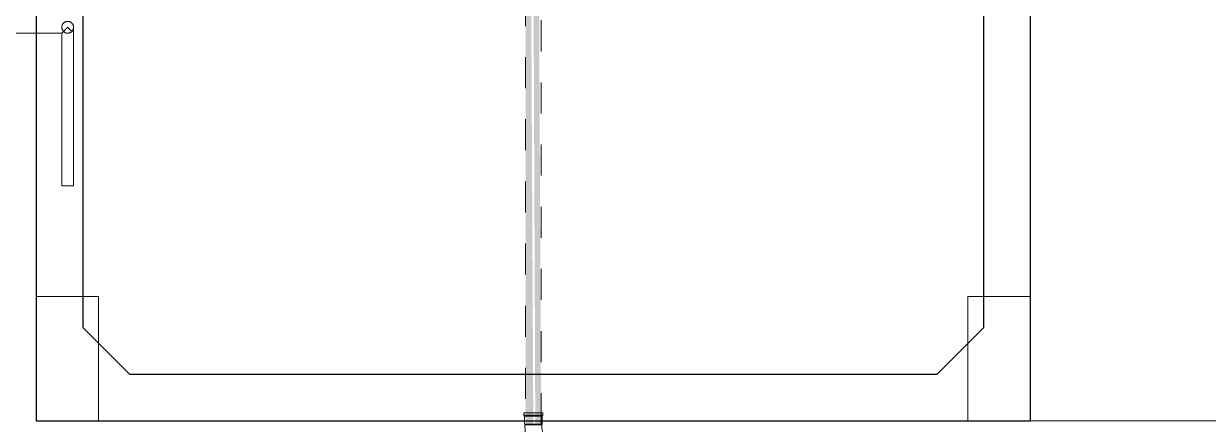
# Model space of a CAD drawing. Header units: metres. Extents: x 147 to 427, y -16 to 162.
# Drawn here: x 315.793 to 319.609, y 93.631 to 94.92 of the extents above; entities that cross this region are included whole.
import ezdxf

# ---------------------------------------------------------------- set-up
doc = ezdxf.new("R2010")
doc.units = ezdxf.units.M
doc.linetypes.add('Aligning Line', pattern=[0.012, 0.006, -0.006])
doc.layers.add('1053_ARQ_BASE_MATADOURO_dwg', color=7, linetype='Continuous', lineweight=5, true_color=0x767676)
doc.layers.add('A-FLOR', color=7, linetype='Continuous', lineweight=9, true_color=0x007f00)
for name, color, linetype, lineweight in [('A-DETL-GENF', 7, 'Continuous', 5), ('A-PAREDE', 7, 'Continuous', 30), ('P-PIPE', 7, 'Continuous', 5), ('Q-SPCQ', 7, 'Continuous', 5), ('S-COLS', 7, 'Continuous', 5)]:
    doc.layers.add(name, color=color, linetype=linetype, lineweight=lineweight)

# ---------------------------------------------------------------- blocks, each defined once
blk = doc.blocks.new('Pilar retangular - 20 x 40 cm-4014565-TÉRREO 1_20 - Dependente 1')
at = {"layer": 'A-DETL-GENF', "color": 253, "true_color": 0xaaaaaa}
for p, q in [((0.1, 0.2), (-0.1, 0.2)), ((-0.1, 0.2), (-0.1, -0.2)), ((0.1, -0.2), (0.1, 0.2)), ((-0.1, -0.2), (0.1, -0.2))]:
    blk.add_line(p, q, dxfattribs=at)
at = {"layer": 'S-COLS', "color": 253, "true_color": 0xacaaae}
for p, q in [((0.1, 0.2), (-0.1, 0.2)), ((-0.1, 0.2), (-0.1, -0.2)), ((0.1, -0.2), (0.1, 0.2)), ((-0.1, -0.2), (0.1, -0.2))]:
    blk.add_line(p, q, dxfattribs=at)
at = {"layer": 'S-COLS', "color": 253, "true_color": 0xadaab1}
for p, q in [((-0.1, -0.2), (-0.1, 0.2)), ((-0.1, 0.2), (0.1, 0.2)), ((0.1, 0.2), (0.1, -0.2)), ((0.1, -0.2), (-0.1, -0.2))]:
    blk.add_line(p, q, dxfattribs=at)
blk = doc.blocks.new('Escada de mão - Padrão-3987826-TÉRREO 1_20 - Dependente 1')
at = {"layer": 'Q-SPCQ', "color": 254, "true_color": 0xeaeaea}
for p, q in [((-0.3522, 0.2677), (-0.3522, 0.019)), ((-0.3522, 0.2677), (-0.3522, 0.019)), ((-0.8431, 0.019), (-0.8431, 0.0184)), ((-0.8431, 0.019), (-0.8431, 0.0184)), ((-0.8431, 0.019), (-0.8431, -0.0191)), ((-0.8431, 0.019), (-0.8431, 0.0184)), ((-0.3522, 0.019), (-0.8431, 0.019)), ((-0.3522, 0.019), (-0.8431, 0.019)), ((-0.8431, -0.0184), (-0.8431, -0.0191)), ((-0.8431, -0.0184), (-0.8431, -0.0191)), ((-0.8431, -0.0184), (-0.8431, -0.0191)), ((-0.8431, -0.0191), (-0.3332, -0.0191)), ((-0.8431, -0.0191), (-0.3332, -0.0191))]:
    blk.add_line(p, q, dxfattribs=at)
at = {"layer": 'Q-SPCQ', "color": 7, "true_color": 0xeeeeee}
for p, q in [((-0.8431, 0.0184), (-0.8431, 0.0049)), ((-0.8431, 0.0184), (-0.8431, -0.0184)), ((-0.8431, 0.0049), (-0.8431, -0.0184))]:
    blk.add_line(p, q, dxfattribs=at)
at = {"layer": 'Q-SPCQ', "color": 7, "true_color": 0xf1f1f1}
blk.add_line((-0.8431, 0.0184), (-0.8431, -0.0184), dxfattribs=at)
for radius, start, end in [(0.019, 165, 195), (0.0191, 120, 150), (0.019, 90, 105), (0.0191, 30, 90), (0.0191, 214.7431, 240)]:
    blk.add_arc((-0.3332, 0), radius, start, end, dxfattribs=at)
at = {"layer": 'Q-SPCQ', "color": 7, "true_color": 0xf5f5f5}
for start, end in [(150, 165), (105, 120)]:
    blk.add_arc((-0.3332, 0), 0.0191, start, end, dxfattribs=at)
at = {"layer": 'Q-SPCQ', "color": 7, "true_color": 0xf3f3f3}
for start, end in [(195, 214.7431), (240, 255)]:
    blk.add_arc((-0.3332, 0), 0.0191, start, end, dxfattribs=at)
at = {"layer": 'Q-SPCQ', "color": 254, "true_color": 0xeaeaea}
for start, end in [(255, 270), (270, 285)]:
    blk.add_arc((-0.3332, 0), 0.0191, start, end, dxfattribs=at)
at = {"layer": 'Q-SPCQ', "color": 7, "true_color": 0xeeeeee}
blk.add_arc((-0.3332, 0), 0.0191, 285, 330, dxfattribs=at)
at = {"layer": 'Q-SPCQ', "color": 254, "true_color": 0xeaeaea}
for points in [[(-0.3522, 0.019), (-0.3522, 0.019), (-0.352, 0.0189), (-0.3518, 0.0186)], [(-0.3518, 0.0186), (-0.352, 0.0189), (-0.3522, 0.019), (-0.3522, 0.019)], [(-0.3332, -0.0191), (-0.3344, -0.0191), (-0.3369, -0.0188), (-0.3405, -0.0177), (-0.3438, -0.0159), (-0.3457, -0.0144), (-0.3466, -0.0135)], [(-0.3332, -0.0191), (-0.3344, -0.0191), (-0.3369, -0.0188), (-0.3393, -0.0181), (-0.3405, -0.0176)], [(-0.3373, -0.0186), (-0.3359, -0.0189), (-0.3345, -0.0191), (-0.3332, -0.0191)]]:
    blk.add_open_spline(points, degree=3, dxfattribs=at)
for points, knots in [([(-0.3515, 0.0183), (-0.3516, 0.0184), (-0.3518, 0.0186), (-0.3521, 0.0189), (-0.3522, 0.019), (-0.3522, 0.019)], [0.6666667, 0.6666667, 0.6666667, 0.6666667, 0.75, 0.8333333, 1, 1, 1, 1]), ([(-0.3522, 0.019), (-0.3522, 0.019), (-0.3521, 0.0189), (-0.3518, 0.0187), (-0.3515, 0.0184), (-0.3511, 0.018), (-0.3507, 0.0176), (-0.3502, 0.017), (-0.3496, 0.0165), (-0.349, 0.0159), (-0.3484, 0.0152), (-0.3477, 0.0145), (-0.347, 0.0138), (-0.3462, 0.0131), (-0.3452, 0.012), (-0.3441, 0.011), (-0.343, 0.0098), (-0.3419, 0.0087), (-0.3398, 0.0067), (-0.3368, 0.0037), (-0.3344, 0.0012), (-0.3332, 0)], [0, 0, 0, 0, 0.071429, 0.107143, 0.142857, 0.178571, 0.214286, 0.25, 0.285714, 0.321429, 0.357143, 0.392857, 0.428571, 0.464286, 0.5, 0.571429, 0.607143, 0.642857, 0.714286, 0.857143, 1, 1, 1, 1]), ([(-0.3332, 0), (-0.3343, -0.0012), (-0.3367, -0.0036), (-0.3396, -0.0065), (-0.3419, -0.0087), (-0.3441, -0.0109), (-0.3457, -0.0125), (-0.3466, -0.0135)], [0, 0, 0, 0, 0.25, 0.5, 0.625, 0.75, 1, 1, 1, 1]), ([(-0.3167, 0.0095), (-0.3164, 0.0092), (-0.3161, 0.0084), (-0.3155, 0.0073), (-0.3151, 0.0061), (-0.3147, 0.0049), (-0.3145, 0.0037), (-0.3142, 0.0025), (-0.3141, 0.0012), (-0.3141, 0), (-0.3141, -0.0012), (-0.3142, -0.0025), (-0.3145, -0.0037), (-0.3147, -0.0049), (-0.3151, -0.0061), (-0.3155, -0.0073), (-0.3161, -0.0084), (-0.3166, -0.0095), (-0.3173, -0.0106), (-0.3183, -0.0119), (-0.3194, -0.0132), (-0.3206, -0.0143), (-0.3219, -0.0154), (-0.3236, -0.0165), (-0.3258, -0.0177), (-0.329, -0.0187), (-0.3315, -0.0191), (-0.3332, -0.0191)], [0.3333333, 0.3333333, 0.3333333, 0.3333333, 0.3541667, 0.375, 0.3958333, 0.4166667, 0.4375, 0.4583333, 0.4791667, 0.5, 0.5208333, 0.5416667, 0.5625, 0.5833333, 0.6041667, 0.625, 0.6458333, 0.6666667, 0.6875, 0.7083333, 0.75, 0.7708333, 0.7916667, 0.8333333, 0.875, 0.9166667, 1, 1, 1, 1]), ([(-0.3466, -0.0135), (-0.3457, -0.0144), (-0.3441, -0.0157), (-0.3419, -0.017), (-0.3396, -0.018), (-0.3367, -0.0188), (-0.3343, -0.0191), (-0.3332, -0.0191)], [0, 0, 0, 0, 0.25, 0.375, 0.5, 0.75, 1, 1, 1, 1]), ([(-0.3332, -0.0191), (-0.3345, -0.0191), (-0.3366, -0.0188), (-0.339, -0.0182), (-0.3403, -0.0177), (-0.3409, -0.0174), (-0.3413, -0.0172)], [0, 0, 0, 0, 0.1111111, 0.1666667, 0.1944444, 0.2222222, 0.2222222, 0.2222222, 0.2222222])]:
    blk.add_open_spline(points, degree=3, knots=knots, dxfattribs=at)
at = {"layer": 'Q-SPCQ', "color": 7, "true_color": 0xeeeeee}
for points, knots in [([(-0.3516, -0.0047), (-0.3518, -0.0039), (-0.3521, -0.0022), (-0.3523, 0.0004), (-0.352, 0.003), (-0.3515, 0.0052), (-0.351, 0.0067), (-0.3504, 0.0082), (-0.3494, 0.01), (-0.3481, 0.0119), (-0.3471, 0.013), (-0.3466, 0.0135)], [0.6, 0.6, 0.6, 0.6, 0.65, 0.7, 0.75, 0.8, 0.825, 0.85, 0.9, 0.95, 1, 1, 1, 1]), ([(-0.3522, -0.0013), (-0.3522, -0.0003), (-0.3522, 0.0011), (-0.352, 0.0031), (-0.3518, 0.004), (-0.3517, 0.0045)], [0.6666667, 0.6666667, 0.6666667, 0.6666667, 0.7222222, 0.75, 0.7777778, 0.7777778, 0.7777778, 0.7777778]), ([(-0.3506, 0.0174), (-0.3507, 0.0176), (-0.3509, 0.0178), (-0.3514, 0.0182), (-0.3516, 0.0185), (-0.3518, 0.0186)], [0.5, 0.5, 0.5, 0.5, 0.5625, 0.625, 0.75, 0.75, 0.75, 0.75]), ([(-0.3495, 0.0163), (-0.3499, 0.0167), (-0.3504, 0.0173), (-0.3511, 0.0179), (-0.3513, 0.0182), (-0.3515, 0.0183)], [0.3333333, 0.3333333, 0.3333333, 0.3333333, 0.5, 0.5833333, 0.6666667, 0.6666667, 0.6666667, 0.6666667]), ([(-0.3384, 0.0183), (-0.338, 0.0184), (-0.3372, 0.0186), (-0.3354, 0.0189), (-0.3341, 0.019), (-0.3332, 0.019)], [0.6666667, 0.6666667, 0.6666667, 0.6666667, 0.75, 0.8333333, 1, 1, 1, 1]), ([(-0.3332, 0.019), (-0.3323, 0.019), (-0.331, 0.0189), (-0.3293, 0.0187), (-0.3281, 0.0184), (-0.3269, 0.018), (-0.3257, 0.0176), (-0.3246, 0.017), (-0.3236, 0.0165), (-0.3226, 0.0159), (-0.3217, 0.0152), (-0.3208, 0.0145), (-0.32, 0.0138), (-0.3193, 0.0131), (-0.3184, 0.012), (-0.3177, 0.0112), (-0.3174, 0.0107)], [0, 0, 0, 0, 0.0714286, 0.1071429, 0.1428571, 0.1785714, 0.2142857, 0.25, 0.2857143, 0.3214286, 0.3571429, 0.3928571, 0.4285714, 0.4642857, 0.5, 0.5714286, 0.5714286, 0.5714286, 0.5714286]), ([(-0.3332, 0.019), (-0.3315, 0.019), (-0.329, 0.0187), (-0.3258, 0.0177), (-0.3236, 0.0165), (-0.3219, 0.0154), (-0.3206, 0.0143), (-0.3194, 0.0132), (-0.318, 0.0116), (-0.3171, 0.0102), (-0.3167, 0.0095)], [0, 0, 0, 0, 0.0833333, 0.125, 0.1666667, 0.2083333, 0.2291667, 0.25, 0.2916667, 0.3333333, 0.3333333, 0.3333333, 0.3333333]), ([(-0.3413, -0.0172), (-0.3416, -0.0171), (-0.3422, -0.0168), (-0.3432, -0.0162), (-0.3441, -0.0156), (-0.345, -0.0149), (-0.3459, -0.0141), (-0.3468, -0.0133), (-0.3476, -0.0124), (-0.3484, -0.0115), (-0.3491, -0.0104), (-0.3498, -0.0093), (-0.3504, -0.0081), (-0.3509, -0.0069), (-0.3514, -0.0056), (-0.3519, -0.0037), (-0.3521, -0.0023), (-0.3522, -0.0013)], [0.2222222, 0.2222222, 0.2222222, 0.2222222, 0.25, 0.2777778, 0.3055556, 0.3333333, 0.3611111, 0.3888889, 0.4166667, 0.4444444, 0.4722222, 0.5, 0.5277778, 0.5555556, 0.5833333, 0.6111111, 0.6666667, 0.6666667, 0.6666667, 0.6666667]), ([(-0.3405, -0.0176), (-0.3411, -0.0173), (-0.342, -0.0169), (-0.3431, -0.0163), (-0.3439, -0.0157), (-0.3448, -0.0151), (-0.3456, -0.0144), (-0.3464, -0.0137), (-0.3471, -0.013), (-0.3478, -0.0121), (-0.3485, -0.0113), (-0.3492, -0.0103), (-0.3496, -0.0096), (-0.3498, -0.0093)], [0.2, 0.2, 0.2, 0.2, 0.25, 0.275, 0.3, 0.325, 0.35, 0.375, 0.4, 0.425, 0.45, 0.475, 0.5, 0.5, 0.5, 0.5]), ([(-0.3413, -0.0172), (-0.3409, -0.0174), (-0.3403, -0.0177), (-0.339, -0.0182), (-0.3379, -0.0185), (-0.3373, -0.0186)], [0.7777778, 0.7777778, 0.7777778, 0.7777778, 0.8055556, 0.8333333, 0.8888889, 0.8888889, 0.8888889, 0.8888889])]:
    blk.add_open_spline(points, degree=3, knots=knots, dxfattribs=at)
at = {"layer": 'Q-SPCQ', "color": 7, "true_color": 0xf1f1f1}
for points, knots in [([(-0.3517, 0.0045), (-0.3519, 0.0035), (-0.3522, 0.0016), (-0.3522, -0.0013), (-0.3519, -0.0037), (-0.3514, -0.0056), (-0.3509, -0.0069), (-0.3504, -0.0081), (-0.3498, -0.0093), (-0.3491, -0.0104), (-0.3484, -0.0115), (-0.3476, -0.0124), (-0.3468, -0.0133), (-0.3459, -0.0141), (-0.3452, -0.0148), (-0.3446, -0.0152), (-0.344, -0.0157), (-0.3432, -0.0162), (-0.3422, -0.0168), (-0.3416, -0.0171), (-0.3413, -0.0172)], [0.2222222, 0.2222222, 0.2222222, 0.2222222, 0.2777778, 0.3333333, 0.3888889, 0.4166667, 0.4444444, 0.4722222, 0.5, 0.5277778, 0.5555556, 0.5833333, 0.6111111, 0.6388889, 0.6666667, 0.6805556, 0.6944444, 0.7222222, 0.75, 0.7777778, 0.7777778, 0.7777778, 0.7777778]), ([(-0.3466, 0.0135), (-0.3472, 0.0129), (-0.348, 0.012), (-0.349, 0.0106), (-0.3494, 0.0099), (-0.3496, 0.0095)], [0, 0, 0, 0, 0.0555556, 0.0833333, 0.1111111, 0.1111111, 0.1111111, 0.1111111]), ([(-0.343, 0.0163), (-0.3423, 0.0167), (-0.3412, 0.0173), (-0.3397, 0.0179), (-0.3388, 0.0182), (-0.3384, 0.0183)], [0.3333333, 0.3333333, 0.3333333, 0.3333333, 0.5, 0.5833333, 0.6666667, 0.6666667, 0.6666667, 0.6666667]), ([(-0.3332, 0.019), (-0.3341, 0.019), (-0.3354, 0.0189), (-0.3372, 0.0186), (-0.338, 0.0184), (-0.3384, 0.0183)], [0, 0, 0, 0, 0.1666667, 0.25, 0.3333333, 0.3333333, 0.3333333, 0.3333333]), ([(-0.3174, 0.0107), (-0.3176, 0.0109), (-0.3179, 0.0115), (-0.3186, 0.0123), (-0.3193, 0.0131), (-0.32, 0.0138), (-0.3208, 0.0145), (-0.3217, 0.0152), (-0.3226, 0.0159), (-0.3236, 0.0165), (-0.3246, 0.017), (-0.3257, 0.0176), (-0.3269, 0.018), (-0.3281, 0.0184), (-0.3293, 0.0187), (-0.331, 0.0189), (-0.3323, 0.019), (-0.3332, 0.019)], [0.4285714, 0.4285714, 0.4285714, 0.4285714, 0.4642857, 0.5, 0.5357143, 0.5714286, 0.6071429, 0.6428571, 0.6785714, 0.7142857, 0.75, 0.7857143, 0.8214286, 0.8571429, 0.8928571, 0.9285714, 1, 1, 1, 1])]:
    blk.add_open_spline(points, degree=3, knots=knots, dxfattribs=at)
for points in [[(-0.3518, 0.0186), (-0.3516, 0.0185), (-0.3513, 0.0181), (-0.3508, 0.0177), (-0.3506, 0.0174)], [(-0.3517, 0.0045), (-0.3516, 0.0049), (-0.3513, 0.0058), (-0.3508, 0.0071), (-0.3503, 0.0084), (-0.3499, 0.0091), (-0.3496, 0.0095)], [(-0.3466, 0.0135), (-0.3471, 0.014), (-0.3481, 0.015), (-0.349, 0.0159), (-0.3495, 0.0163)], [(-0.3466, 0.0135), (-0.3474, 0.0142), (-0.3481, 0.015), (-0.3488, 0.0157)], [(-0.343, 0.0163), (-0.3437, 0.0159), (-0.345, 0.015), (-0.3461, 0.014), (-0.3466, 0.0135)]]:
    blk.add_open_spline(points, degree=3, dxfattribs=at)
at = {"layer": 'Q-SPCQ', "color": 7, "true_color": 0xf3f3f3}
for points in [[(-0.3496, 0.0095), (-0.3499, 0.0091), (-0.3503, 0.0084), (-0.3508, 0.0071), (-0.3513, 0.0058), (-0.3516, 0.0049), (-0.3517, 0.0045)], [(-0.3427, 0.0165), (-0.3412, 0.0173), (-0.3397, 0.018), (-0.3381, 0.0184)], [(-0.3498, -0.0093), (-0.35, -0.009), (-0.3503, -0.0083), (-0.3508, -0.0071), (-0.3513, -0.006), (-0.3515, -0.0052), (-0.3516, -0.0047)]]:
    blk.add_open_spline(points, degree=3, dxfattribs=at)
at = {"layer": 'Q-SPCQ', "color": 7, "true_color": 0xf5f5f5}
blk.add_open_spline([(-0.3506, 0.0174), (-0.3505, 0.0173), (-0.3502, 0.017), (-0.3496, 0.0165), (-0.3491, 0.016), (-0.3488, 0.0157)], degree=3, knots=[0.5, 0.5, 0.5, 0.5, 0.5625, 0.625, 0.75, 0.75, 0.75, 0.75], dxfattribs=at)
at = {"layer": 'Q-SPCQ', "color": 7, "true_color": 0xf3f3f3}
for points, knots in [([(-0.3488, 0.0157), (-0.3491, 0.016), (-0.3496, 0.0165), (-0.3502, 0.017), (-0.3505, 0.0173), (-0.3506, 0.0174)], [0.25, 0.25, 0.25, 0.25, 0.375, 0.4375, 0.5, 0.5, 0.5, 0.5]), ([(-0.3384, 0.0183), (-0.3388, 0.0182), (-0.3397, 0.0179), (-0.3412, 0.0173), (-0.3423, 0.0167), (-0.343, 0.0163)], [0.3333333, 0.3333333, 0.3333333, 0.3333333, 0.4166667, 0.5, 0.6666667, 0.6666667, 0.6666667, 0.6666667])]:
    blk.add_open_spline(points, degree=3, knots=knots, dxfattribs=at)
at = {"layer": 'Q-SPCQ', "color": 7, "true_color": 0xeeeeee}
for points in [[(-0.3496, 0.0095), (-0.3492, 0.0103), (-0.3483, 0.0117), (-0.3472, 0.0129), (-0.3466, 0.0135)], [(-0.3466, 0.0135), (-0.3454, 0.0146), (-0.3441, 0.0157), (-0.3427, 0.0165)], [(-0.3466, 0.0135), (-0.3461, 0.014), (-0.345, 0.015), (-0.3437, 0.0159), (-0.343, 0.0163)], [(-0.3381, 0.0184), (-0.3365, 0.0188), (-0.3348, 0.019), (-0.3332, 0.019)]]:
    blk.add_open_spline(points, degree=3, dxfattribs=at)
at = {"layer": 'Q-SPCQ', "color": 7, "true_color": 0xf5f5f5}
blk.add_open_spline([(-0.3488, 0.0157), (-0.3481, 0.015), (-0.3474, 0.0142), (-0.3466, 0.0135)], degree=3, dxfattribs=at)
blk = doc.blocks.new('AF_Soldavel_Curva 45_90 - Standard-V194-TÉRREO 1_20 - Dependente 1')
at = {"layer": 'P-PIPE'}
for p, q in [((0.0408, 0.0814), (0.0225, 0.0631)), ((0.0415, 0.085), (0.0408, 0.0814)), ((0.0408, 0.0814), (0.0814, 0.0408)), ((0.0408, 0.0814), (0.0456, 0.0766)), ((0.0468, 0.0903), (0.0415, 0.085)), ((0.0415, 0.085), (0.085, 0.0415)), ((0.0415, 0.085), (0.0466, 0.0799)), ((0.0497, 0.0874), (0.0468, 0.0903)), ((0.0903, 0.0468), (0.0468, 0.0903)), ((0.0509, 0.0862), (0.0862, 0.0509)), ((0.0509, 0.0862), (0.0515, 0.0856)), ((0.0225, 0.0631), (0.0224, 0.0608)), ((0.0224, 0.0608), (0.0608, 0.0224)), ((0.0224, 0.0608), (0.032, 0.0512)), ((0.0225, 0.0631), (0.0273, 0.0583)), ((0.0225, 0.0631), (0.0631, 0.0225)), ((0.0257, 0.0599), (0.0251, 0.0605)), ((0.0605, 0.0251), (0.0251, 0.0605)), ((0.0383, 0.0449), (0.0449, 0.0383)), ((0.0631, 0.0225), (0.0814, 0.0408)), ((0.0766, 0.0456), (0.0814, 0.0408)), ((0.0799, 0.0466), (0.085, 0.0415)), ((0.0814, 0.0408), (0.085, 0.0415)), ((0.085, 0.0415), (0.0903, 0.0468)), ((0.0856, 0.0515), (0.0862, 0.0509)), ((0.0903, 0.0468), (0.0874, 0.0497)), ((-0.0894, 0.0307), (-0.0969, 0.0307)), ((-0.0969, 0.0307), (-0.0969, 0.0266)), ((-0.0969, 0.0307), (-0.0969, -0.0307)), ((-0.0969, -0.025), (-0.0969, 0.025)), ((-0.0864, 0.0286), (-0.0894, 0.0307)), ((-0.0894, 0.0307), (-0.0894, -0.0307)), ((-0.0894, 0.0307), (-0.0894, 0.0236)), ((-0.0605, 0.0286), (-0.0864, 0.0286)), ((-0.0864, 0.0286), (-0.0864, -0.0287)), ((-0.0864, 0.0286), (-0.0864, 0.0269)), ((-0.0588, 0.0272), (-0.0605, 0.0286)), ((-0.0605, 0.0286), (-0.0605, -0.0287)), ((-0.0605, 0.0286), (-0.0605, 0.0269)), ((-0.0605, 0.025), (-0.0605, -0.025)), ((-0.0588, 0.0272), (-0.0588, -0.0272)), ((-0.0588, 0.0272), (-0.0588, -0.0272)), ((0.0512, 0.032), (0.0608, 0.0224)), ((0.0583, 0.0273), (0.0631, 0.0225)), ((0.0605, 0.0251), (0.0599, 0.0257)), ((0.0608, 0.0224), (0.0631, 0.0225)), ((-0.0969, -0.0266), (-0.0969, -0.0307)), ((-0.0969, -0.0307), (-0.0894, -0.0307)), ((-0.0894, -0.0236), (-0.0894, -0.0307)), ((-0.0894, -0.0307), (-0.0864, -0.0287)), ((-0.0864, -0.0269), (-0.0864, -0.0287)), ((-0.0864, -0.0287), (-0.0605, -0.0287)), ((-0.0605, -0.0269), (-0.0605, -0.0287)), ((-0.0605, -0.0287), (-0.0588, -0.0272))]:
    blk.add_line(p, q, dxfattribs=at)
at = {"layer": 'P-PIPE', "flags": 128}
for points in [[(0.0224, 0.0608), (0.0191, 0.0576), (0.0156, 0.0546), (0.0121, 0.0517), (0.0084, 0.0489), (0.0046, 0.0463), (0.0008, 0.0438), (-0.0032, 0.0415), (-0.0073, 0.0394), (-0.0114, 0.0374), (-0.0156, 0.0356), (-0.0199, 0.0339), (-0.0243, 0.0325), (-0.0287, 0.0312), (-0.0331, 0.0301), (-0.0376, 0.0291), (-0.0422, 0.0284), (-0.0467, 0.0278), (-0.0513, 0.0274), (-0.0559, 0.0272), (-0.0588, 0.0272)], [(-0.0588, -0.0272), (-0.0521, -0.027), (-0.0453, -0.0266), (-0.0386, -0.0259), (-0.0319, -0.025), (-0.0252, -0.0238), (-0.0186, -0.0223), (-0.0121, -0.0206), (-0.0056, -0.0186), (0.0008, -0.0163), (0.0071, -0.0138), (0.0132, -0.011), (0.0193, -0.008), (0.0252, -0.0048), (0.031, -0.0013), (0.0367, 0.0024), (0.0422, 0.0063), (0.0475, 0.0105), (0.0527, 0.0148), (0.0577, 0.0194), (0.0608, 0.0224)]]:
    blk.add_lwpolyline(points, dxfattribs=at)
blk = doc.blocks.new('1053_ARQ_BASE_MATADOURO_dwg_arq geral tgov-4039641-TÉRREO 1_20 - Dependente 1')
at = {"layer": 'A-PAREDE', "color": 253, "true_color": 0xaaaaaa, "flags": 128}
for points in [[(20.4329, 12.4318), (20.4329, 10.4559), (17.2329, 10.4559), (17.2329, 13.6559)], [(20.1329, 10.6059), (17.5329, 10.6059), (17.3829, 10.7559), (17.3829, 13.3559), (17.5329, 13.5059), (20.1329, 13.5059), (20.2829, 13.3559), (20.2829, 13.0776)], [(20.2829, 12.4356), (20.2829, 10.7559), (20.1329, 10.6059)]]:
    blk.add_lwpolyline(points, dxfattribs=at)
blk = doc.blocks.new('1053_ARQ_BASE_MATADOURO_dwg-3625622-TÉRREO 1_20 - Dependente 1')
blk.add_blockref('1053_ARQ_BASE_MATADOURO_dwg_arq geral tgov-4039641-TÉRREO 1_20 - Dependente 1', (130.2098, 83.186))

msp = doc.modelspace()

# ---------------------------------------------------------------- hatches: boundary and pattern name
at = {"layer": 'P-PIPE', "true_color": 0x00ffff}
for points in [[(317.4097, 93.6314), (317.4347, 93.6314), (317.4269, 95.2129), (317.4097, 95.2129), (317.4097, 94.4944)], [(317.4588, 93.6314), (317.4597, 93.6314), (317.4524, 95.2129), (317.4347, 95.2129), (317.4411, 93.6314), (317.4563, 93.6314)]]:
    msp.add_hatch(color=4, dxfattribs=at).paths.add_polyline_path(points)

# ---------------------------------------------------------------- linework, layer by layer
at = {"layer": 'A-FLOR', "color": 254, "true_color": 0xd8d8d8}
for p, q in [((315.8347, 93.642), (315.8347, 94.8953)), ((321.1268, 93.642), (315.8347, 93.642))]:
    msp.add_line(p, q, dxfattribs=at)
at = {"layer": 'P-PIPE', "linetype": 'Aligning Line', "lineweight": 15}
for p, q in [((317.4097, 95.2129), (317.4097, 93.6314)), ((317.4597, 93.6314), (317.4597, 95.2129))]:
    msp.add_line(p, q, dxfattribs=at)

# ---------------------------------------------------------------- block references
at = {"layer": '1053_ARQ_BASE_MATADOURO_dwg', "color": 253, "true_color": 0xaaaaaa}
msp.add_blockref('1053_ARQ_BASE_MATADOURO_dwg-3625622-TÉRREO 1_20 - Dependente 1', (168.392, 0), dxfattribs=at)
at = {"layer": 'P-PIPE', "rotation": 270}
msp.add_blockref('AF_Soldavel_Curva 45_90 - Standard-V194-TÉRREO 1_20 - Dependente 1', (317.4347, 93.5708), dxfattribs=at)
at = {"layer": 'Q-SPCQ', "color": 254, "true_color": 0xeaeaea, "rotation": 89.99999999999959}
msp.add_blockref('Escada de mão - Padrão-3987826-TÉRREO 1_20 - Dependente 1', (315.9349, 95.242), dxfattribs=at)
at = {"layer": 'S-COLS', "color": 253, "true_color": 0xadaab1}
for p in [(315.9347, 93.842), (318.9347, 93.842)]:
    msp.add_blockref('Pilar retangular - 20 x 40 cm-4014565-TÉRREO 1_20 - Dependente 1', p, dxfattribs=at)

doc.saveas('drawing.dxf')
